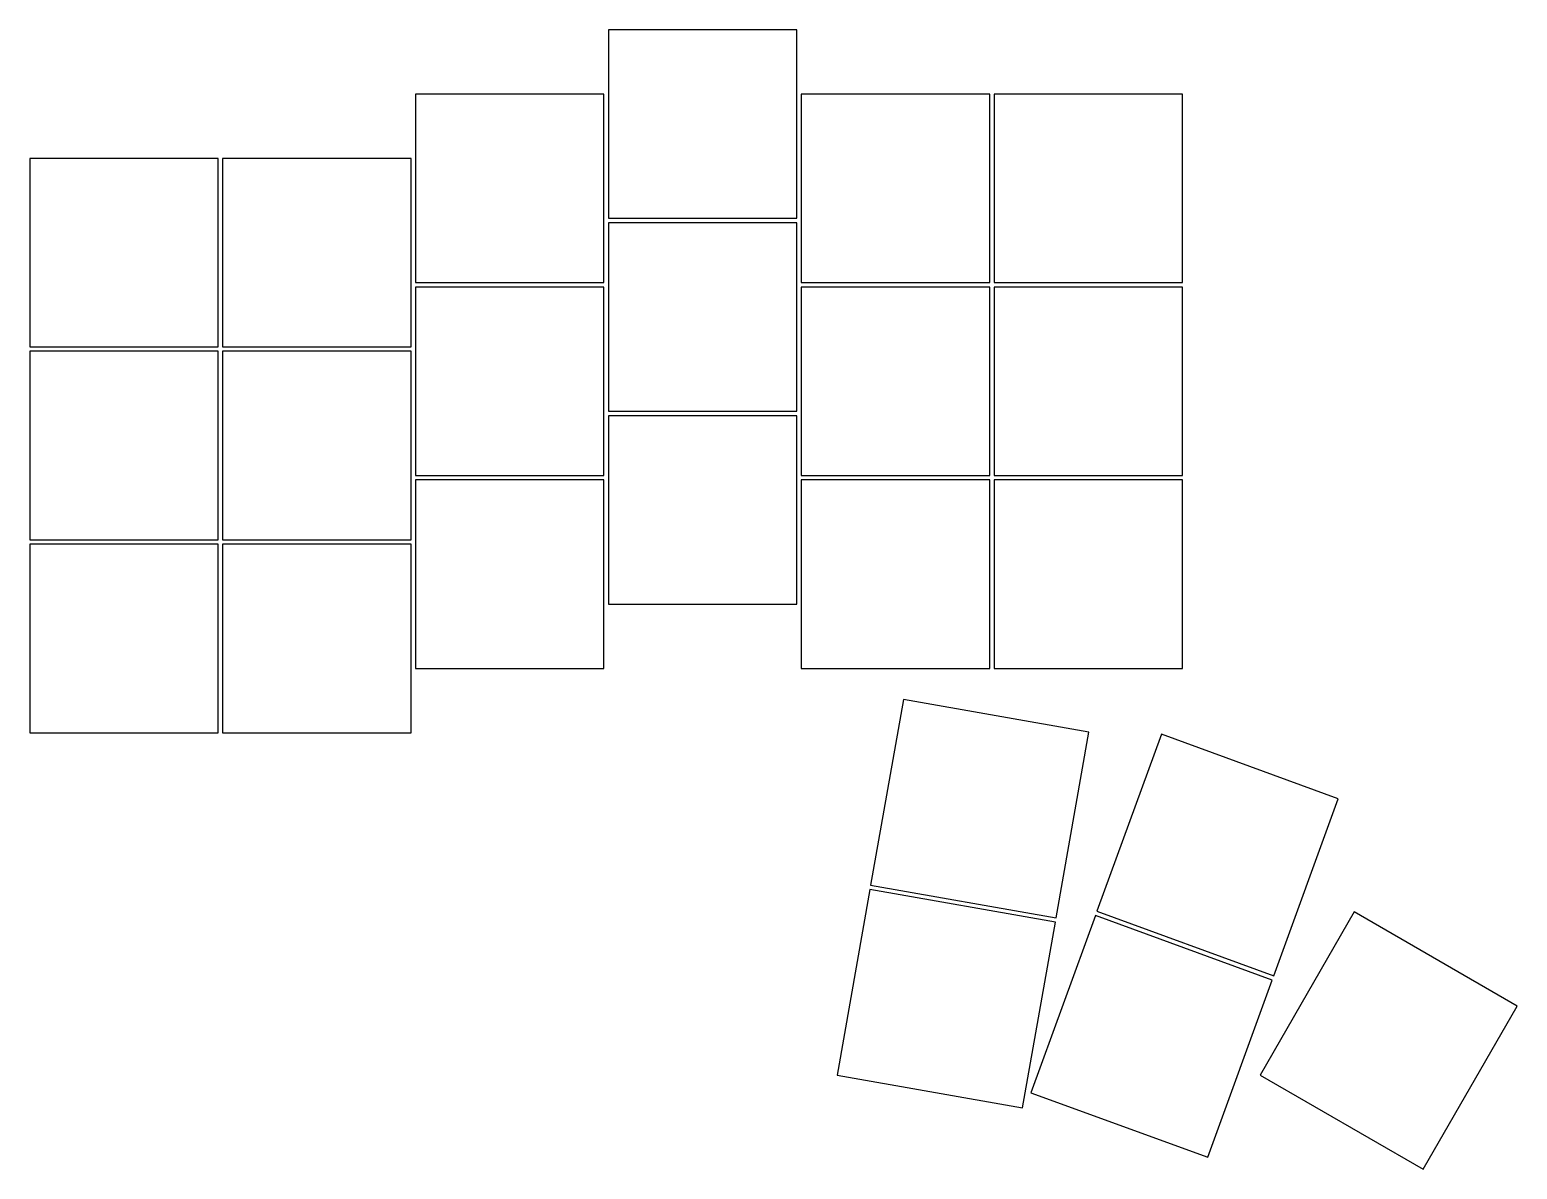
# Model space of a CAD drawing. Header units: millimetres. Extents: x 91 to 237, y -152 to -40.
import ezdxf

# ---------------------------------------------------------------- set-up
doc = ezdxf.new("R2010")
doc.units = ezdxf.units.MM

msp = doc.modelspace()

# ---------------------------------------------------------------- linework, layer by layer
at = {"linetype": 'CONTINUOUS'}
for p, q in [((166.28, -40.06), (147.72, -40.06)), ((147.72, -40.06), (147.72, -58.61)), ((166.28, -58.61), (166.28, -40.06)), ((147.28, -46.39), (128.72, -46.39)), ((128.72, -46.39), (128.72, -64.94)), ((147.28, -64.94), (147.28, -46.39)), ((185.28, -46.39), (166.72, -46.39)), ((166.72, -46.39), (166.72, -64.94)), ((185.28, -64.94), (185.28, -46.39)), ((204.28, -46.39), (185.72, -46.39)), ((185.72, -46.39), (185.72, -64.94)), ((204.28, -64.94), (204.28, -46.39)), ((109.28, -52.73), (90.72, -52.73)), ((90.72, -52.73), (90.72, -71.28)), ((109.28, -71.28), (109.28, -52.73)), ((128.28, -52.73), (109.72, -52.73)), ((109.72, -52.73), (109.72, -71.28)), ((128.28, -71.28), (128.28, -52.73)), ((147.72, -58.61), (166.28, -58.61)), ((166.28, -59.06), (147.72, -59.06)), ((147.72, -59.06), (147.72, -77.61)), ((166.28, -77.61), (166.28, -59.06)), ((128.72, -64.94), (147.28, -64.94)), ((147.28, -65.39), (128.72, -65.39)), ((128.72, -65.39), (128.72, -83.94)), ((147.28, -83.94), (147.28, -65.39)), ((166.72, -64.94), (185.28, -64.94)), ((185.28, -65.39), (166.72, -65.39)), ((166.72, -65.39), (166.72, -83.94)), ((185.28, -83.94), (185.28, -65.39)), ((185.72, -64.94), (204.28, -64.94)), ((204.28, -65.39), (185.72, -65.39)), ((185.72, -65.39), (185.72, -83.94)), ((204.28, -83.94), (204.28, -65.39)), ((90.72, -71.28), (109.28, -71.28)), ((109.28, -71.72), (90.72, -71.72)), ((90.72, -71.72), (90.72, -90.28)), ((109.28, -90.28), (109.28, -71.72)), ((109.72, -71.28), (128.28, -71.28)), ((128.28, -71.72), (109.72, -71.72)), ((109.72, -71.72), (109.72, -90.28)), ((128.28, -90.28), (128.28, -71.72)), ((147.72, -77.61), (166.28, -77.61)), ((166.28, -78.06), (147.72, -78.06)), ((147.72, -78.06), (147.72, -96.61)), ((166.28, -96.61), (166.28, -78.06)), ((128.72, -83.94), (147.28, -83.94)), ((147.28, -84.39), (128.72, -84.39)), ((128.72, -84.39), (128.72, -102.94)), ((147.28, -102.94), (147.28, -84.39)), ((166.72, -83.94), (185.28, -83.94)), ((185.28, -84.39), (166.72, -84.39)), ((166.72, -84.39), (166.72, -102.94)), ((185.28, -102.94), (185.28, -84.39)), ((185.72, -83.94), (204.28, -83.94)), ((204.28, -84.39), (185.72, -84.39)), ((185.72, -84.39), (185.72, -102.94)), ((204.28, -102.94), (204.28, -84.39)), ((90.72, -90.28), (109.28, -90.28)), ((109.28, -90.72), (90.72, -90.72)), ((90.72, -90.72), (90.72, -109.28)), ((109.28, -109.28), (109.28, -90.72)), ((109.72, -90.28), (128.28, -90.28)), ((128.28, -90.72), (109.72, -90.72)), ((109.72, -90.72), (109.72, -109.28)), ((128.28, -109.28), (128.28, -90.72)), ((147.72, -96.61), (166.28, -96.61)), ((128.72, -102.94), (147.28, -102.94)), ((166.72, -102.94), (185.28, -102.94)), ((185.72, -102.94), (204.28, -102.94)), ((176.78, -106.01), (173.55, -124.28)), ((195.04, -109.23), (176.78, -106.01)), ((90.72, -109.28), (109.28, -109.28)), ((109.72, -109.28), (128.28, -109.28)), ((191.82, -127.5), (195.04, -109.23)), ((202.18, -109.43), (195.84, -126.86)), ((219.61, -115.77), (202.18, -109.43)), ((213.27, -133.21), (219.61, -115.77)), ((173.55, -124.28), (191.82, -127.5)), ((173.48, -124.72), (170.26, -142.99)), ((191.74, -127.94), (173.48, -124.72)), ((195.68, -127.28), (189.34, -144.72)), ((213.11, -133.63), (195.68, -127.28)), ((195.84, -126.86), (213.27, -133.21)), ((221.17, -126.92), (211.9, -142.98)), ((237.24, -136.19), (221.17, -126.92)), ((188.52, -146.21), (191.74, -127.94)), ((206.77, -151.06), (213.11, -133.63)), ((227.96, -152.26), (237.24, -136.19)), ((170.26, -142.99), (188.52, -146.21)), ((211.9, -142.98), (227.96, -152.26)), ((189.34, -144.72), (206.77, -151.06))]:
    msp.add_line(p, q, dxfattribs=at)

doc.saveas('drawing.dxf')
